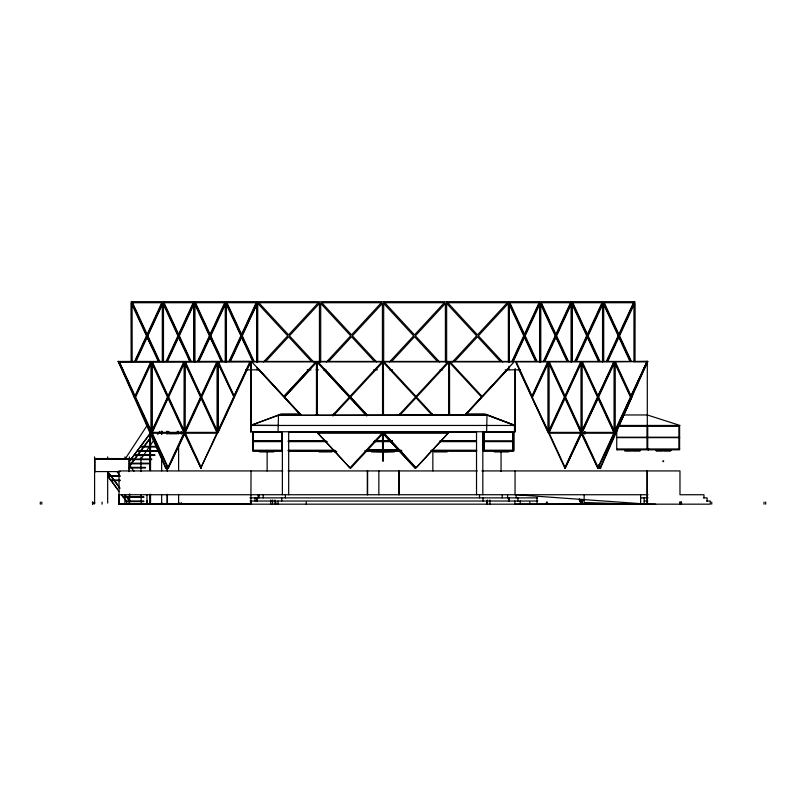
<?xml version="1.0" encoding="UTF-8"?>
<svg xmlns="http://www.w3.org/2000/svg" width="806" height="806" viewBox="0 0 806 806"><rect width="100%" height="100%" fill="white"/><g stroke="black" fill="none" stroke-linecap="round" stroke-linejoin="round"><path stroke-width="1.21" d="M113.958 484.305L114.341 484.809M111.198 480.608L117.485 489L117.112 488.496M133.987 396.492L135.307 396.502L119.268 361.854L118.25 361.441L122.986 370.498M119.036 504.173L119.036 494.733L648.074 494.733M123.409 496.899L123.409 497.403L143.821 497.403L143.821 496.768L123.409 496.768M121.515 494.884L126.552 501.594L143.821 501.594L143.821 500.969L126.552 500.969L126.552 503.065M140.949 456.891L140.949 471.581M256.771 501.03L256.771 497.876M514.883 504.173L514.883 501.03M129.353 461.506L149.896 434.102L149.775 431.573L149.694 470.482M278.07 431.754L278.483 414.969L301.031 414.969L284.518 397.126L309.816 369.793M644.86 366.327L631.551 396.492L647.53 361.441L630.786 396.502L646.815 361.854L645.848 364.09M150.732 433.799L151.266 431.532M151.457 431.573L150.329 433.799M118.875 361.854L118.794 362.67M167.003 465.626L165.754 468.488L166.389 468.488L167.376 466.261L166.368 468.488M166.812 466.261L165.824 468.488L118.25 361.441L134.048 395.373M615.341 433.225L600.117 467.863L600.661 467.863M619.512 424.409L647.843 361.441L118.19 361.441M598.314 465.143L599.785 468.488L600.389 468.488L631.823 397.126L616.016 431.694L616.016 429.185M585.055 503.77L585.075 503.065L655.661 504.173M647.53 361.441L647.077 362.418L647.077 361.441M134.602 361.441L146.46 335.83L131.469 303.429L133.564 306.784M161.895 302.452L146.883 334.903L131.872 302.452L162.449 302.452L155.659 317.111M136.143 359.285L140.798 349.23M141.836 347.003L144.939 340.293M145.967 338.067L147.004 335.83L134.592 309.02M150.521 328.233L147.427 334.903L132.416 302.452M151.548 326.007L154.631 319.337M135.468 361.441L146.883 336.757L153.644 350.187M159.165 361.441L147.317 335.83L162.308 303.429L162.308 361.441M136.043 361.37L147.427 336.757M159.749 361.521L147.861 335.83L162.338 304.547M134.763 396.502L150.793 361.854M135.045 397.126L151.347 361.854L118.714 361.854L168.081 468.488L184.645 433.88M151.095 430.616L135.589 397.126L151.609 362.509L151.609 431.734M166.076 361.441L177.924 335.83L162.933 303.429L162.933 361.441M193.369 302.452L178.358 334.903L163.336 302.452L193.914 302.452M169.169 355.94L172.272 349.23M173.3 347.003L178.469 335.83L167.618 312.365M181.985 328.233L178.902 334.903L163.89 302.452M183.012 326.007L192.271 305.998M166.933 361.441L178.358 336.757L185.108 350.187M190.629 361.441L178.781 335.83L193.772 303.429L193.772 361.441M167.507 361.37L178.902 336.757M191.213 361.521L179.325 335.83L193.803 304.547M167.507 397.126L151.488 431.734L151.488 362.509L167.507 397.126L168.625 397.126L184.645 362.509L184.514 431.734L200.533 397.126L184.514 362.509M183.828 361.854L167.789 396.502L168.333 396.502L152.304 361.854M151.76 432.389L184.373 361.854L151.76 361.854L184.373 432.389M152.304 432.389L168.333 397.741L167.789 397.741L183.828 432.389M197.51 361.521L209.399 335.83L194.407 303.429L194.407 361.995M224.834 302.452L209.822 334.903L194.81 302.452L225.388 302.452M198.054 361.521L199.606 358.176M200.634 355.94L203.737 349.23M204.774 347.003L209.943 335.83L209.399 335.83M213.459 328.233L210.366 334.903L195.354 302.452M214.487 326.007L223.746 305.998M198.437 361.37L209.822 336.757L218.134 353.542M222.144 361.521L210.255 335.83L225.247 303.429L225.247 361.995M198.981 361.37L210.366 336.757M222.688 361.521L210.799 335.83L225.277 304.547M183.828 433.225L167.789 467.873L168.333 467.873L152.304 433.225M216.854 361.854L200.825 396.502L201.369 396.502L185.33 361.854M168.081 468.488L184.373 433.225L150.198 433.225M184.786 432.389L217.408 361.854L184.786 361.854L217.408 432.389L150.198 432.389M185.33 432.389L201.369 397.741L200.825 397.741L216.854 432.389M217.157 430.616L201.651 397.126L217.67 362.509L217.67 431.734M228.975 361.521L240.863 335.83L225.871 303.429L225.871 361.995M256.308 302.452L241.296 334.903L226.274 302.452L256.852 302.452M229.519 361.521L231.07 358.176M232.108 355.94L241.407 335.83L240.863 335.83M229.901 361.37L241.296 336.757L245.467 344.585M253.608 361.521L241.719 335.83L257.255 303.429L257.255 361.995M230.445 361.37L241.84 336.757M254.152 361.521L242.263 335.83L257.255 303.429M216.854 433.225L200.825 467.873L217.408 433.225L184.786 433.225L201.087 468.488L184.514 433.88M233.569 397.126L217.549 431.734L217.549 362.509L234.113 397.126L217.822 361.854L250.434 361.854L233.851 396.502L249.89 361.854M218.094 431.734L218.094 362.509L217.126 362.509L217.126 431.734L218.094 431.734L234.113 397.126M706.57 501.03L710.267 501.03L710.267 504.173L118.794 504.173L184.997 503.861M217.882 432.812L251.009 361.441M511.86 361.521L523.749 335.83L509.281 304.547M524.696 333.795L539.194 302.452M512.404 361.521L524.293 335.83L509.301 303.429L509.301 361.995M512.787 361.37L524.182 336.757L535.567 361.37M525.129 334.712L528.746 326.893M529.774 324.657L534.428 314.602M535.466 312.365L539.083 304.547M513.331 361.37L524.726 336.757L536.121 361.37M543.335 361.521L555.223 335.83L540.745 304.547M555.646 334.903L570.668 302.452M543.879 361.521L555.767 335.83L540.776 303.429L540.776 361.995M544.262 361.37L552.029 344.585M553.057 342.349L555.646 336.757L567.041 361.37M556.593 334.712L560.21 326.893M562.8 321.302L565.903 314.602M566.93 312.365L570.557 304.547M544.806 361.37L556.19 336.757L567.585 361.37M516.203 361.854L532.232 396.502L531.688 396.502L547.727 361.854M547.999 431.734L547.999 362.509L548.957 362.509L548.957 431.734L547.999 431.734L531.98 397.126L548.271 361.854L515.659 361.854L531.688 396.502M532.524 397.126L548.543 362.509L548.543 431.734L531.98 397.126M574.799 361.521L586.687 335.83L572.22 304.547M587.121 334.903L602.132 302.452M575.383 361.441L587.231 335.83L572.24 303.429L572.24 361.441M575.726 361.37L583.494 344.585M584.531 342.349L587.121 336.757L598.505 361.37M588.068 334.712L593.236 323.538M594.264 321.302L597.367 314.602M598.405 312.365L602.022 304.547M576.24 361.441L587.665 336.757L599.09 361.441M606.273 361.521L618.162 335.83L603.17 303.429L588.098 335.83L599.946 361.441M548.412 431.734L564.432 397.126L548.412 362.509M580.753 361.854L564.724 396.502L565.268 396.502L549.229 361.854M549.229 432.389L565.268 397.741L564.724 397.741L580.753 432.389M565.55 397.126L581.569 362.509L581.569 431.734L565.55 397.126L564.432 397.126M618.585 334.903L633.607 302.452M606.858 361.441L618.706 335.83L603.714 303.429L603.714 361.441M607.2 361.37L614.968 344.585M615.996 342.349L618.585 336.757L629.98 361.37M619.532 334.712L620.57 332.475M621.597 330.238L624.7 323.538M625.738 321.302L634.01 303.429M607.714 361.441L619.129 336.757L630.554 361.441M564.724 467.873L548.685 433.225L581.297 433.225L565.268 467.873L564.724 467.873L580.753 433.225M581.448 431.734L597.468 397.126L581.448 362.509M613.789 361.854L597.75 396.502L614.333 361.854L581.72 361.854L614.333 432.389M581.992 431.734L581.992 362.509L581.025 362.509L581.025 431.734L581.992 431.734L598.012 397.126M581.72 432.389L598.294 397.741L582.264 432.389M598.042 397.126L614.061 362.509L615.018 362.509L615.018 431.734L614.061 431.734L614.061 362.509M581.569 433.88L565.006 468.488L581.025 433.88L581.992 433.88M598.586 397.126L614.605 362.509L614.605 431.734L598.586 397.126L597.468 397.126M583.07 499.589L581.448 503.105L581.448 499.468M613.789 433.225L597.75 467.873L598.294 467.873L582.264 433.225M614.474 431.734L630.494 397.126L614.474 362.509M579.705 499.297L578.98 499.297L581.237 504.173L583.353 499.609L584.078 499.609M614.263 432.812L647.299 361.441L647.299 425.457M581.448 433.88L598.012 468.488L631.038 397.126L614.746 361.854L647.44 361.441M251.039 470.926L250.878 504.173L250.827 501.03M125.152 458.987L147.145 425.417M141.06 458.987L153.553 440.6M157.714 434.474L159.8 431.411M129.746 500.959L125.293 495.096M129.625 461.022L149.745 433.88M129.403 465.586L149.735 438.625M129.544 466.221L150.077 438.595L150.118 437.658L149.906 438.625M250.747 504.173L118.794 504.173M263.562 361.924L287.722 335.83L257.729 303.429L257.729 361.995M266.051 361.088L288.588 336.757L311.116 361.088M309.262 369.148L283.944 396.502L258.625 369.148M326.531 361.924L350.701 335.83L320.697 303.429L320.697 361.995M329.019 361.088L351.557 336.757L374.095 361.088M332.485 415.342L349.441 397.126L324.143 369.793M349.925 396.502L381.994 361.854L317.846 361.854L349.925 396.502L324.697 369.148M333.039 415.977L350.016 397.741L365.954 414.969M389.51 361.924L413.669 335.83L383.676 303.429L383.676 361.995M391.998 361.088L414.536 336.757L437.064 361.088M349.925 467.873L382.084 433.225L317.846 433.225L349.925 467.873L317.937 433.225M398.547 415.342L415.503 397.126L383.374 362.509L383.374 415.372M415.987 396.502L448.055 361.854L383.918 361.854L416.077 396.502M350.489 468.488L382.628 433.88M399.947 415.06L416.077 397.741M452.478 361.924L476.648 335.83L446.645 303.429L446.645 361.995M454.967 361.088L477.505 336.757L500.042 361.088M448.055 433.225L415.987 467.873L383.918 433.225L448.146 433.225L416.077 467.873L384.009 433.225M464.619 415.342L481.474 397.126M482.048 396.502L514.127 361.854L449.98 361.854L482.139 396.502L507.458 369.148M465.052 414.969L481.565 397.126L449.436 362.509L449.436 415.372M465.626 414.969L507.508 369.722M94.917 459.39L129.031 459.39L129.101 458.584L129.031 459.4L129.101 458.584L94.957 458.564L94.917 471.581L120.064 471.581M252.077 425.014L281.193 413.911L300.064 413.911M514.883 431.754L514.883 425.457L487.026 414.969L278.473 415.352L250.747 425.276L278.07 425.457M184.705 503.861L251.019 503.861M118.724 361.854L250.374 361.441M278.473 415.352L487.026 415.019L514.46 425.306L514.46 431.754M540.635 302.452L571.212 302.452L556.19 334.903L541.179 302.452M572.109 302.452L602.676 302.452L587.665 334.903L572.653 302.452M603.573 302.452L634.151 302.452L619.129 334.903L604.117 302.452M162.349 302.663L132.244 302.663L132.244 301.827M193.813 302.663L163.729 302.663L163.729 301.827M225.287 302.663L195.213 302.663L195.213 301.827M258.192 302.663L318.985 302.663M321.161 302.663L381.409 302.663M444.378 302.663L384.14 302.663L384.14 301.827M507.357 302.663L447.108 302.663L447.108 301.827M509.261 302.663L539.385 302.663L539.385 301.827M540.735 302.663L570.87 302.663L570.87 301.827M572.2 302.663L602.364 302.663L602.364 301.827M603.674 302.663L633.848 302.663L633.848 301.827M146.46 335.83L147.004 335.83M147.317 335.83L147.861 335.83M177.924 335.83L178.469 335.83M178.781 335.83L179.325 335.83M210.255 335.83L210.799 335.83M241.719 335.83L242.263 335.83M523.749 335.83L524.293 335.83M555.223 335.83L555.767 335.83M586.687 335.83L587.231 335.83M618.162 335.83L618.706 335.83M245.709 369.833L259.603 369.833M307.227 369.833L310.985 369.833M316.002 369.833L318.501 369.833M323.518 369.833L326.027 369.833M373.641 369.833L377.41 369.833M389.933 369.833L392.441 369.833M440.066 369.833L442.575 369.833M505.231 369.833L520.384 369.833M134.27 397.126L135.589 397.126M200.533 397.126L201.651 397.126M630.494 397.126L631.038 397.126M316.557 413.911L317.403 413.911M333.896 413.911L335.044 413.911M364.987 413.911L366.125 413.911M382.628 413.911L383.465 413.911M399.957 413.911L401.106 413.911M431.049 413.911L432.197 413.911M448.69 413.911L449.526 413.911M466.029 413.911L484.9 413.911L515.175 425.457M316.073 414.969L318.572 414.969M332.354 414.969L334.863 414.969M364.937 414.969L367.435 414.969M398.758 414.969L401.267 414.969M403.776 414.969L487.026 414.969L486.612 431.754M623.401 414.969L647.299 414.969L680.022 425.457L618.262 425.457M514.883 425.457L250.626 425.457L250.626 431.754L515.175 431.754L515.175 368.967M618.706 426.303L679.609 426.303L679.609 449.808L616.741 449.808M149.523 431.694L150.581 431.694M181.007 431.694L181.642 431.694M584.531 431.694L585.166 431.694M615.603 431.694L616.59 431.694M288.437 432.177L476.396 432.177M317.846 432.389L382.084 432.389M383.918 432.389L448.146 432.389M615.915 432.389L548.685 432.389L581.297 361.854L548.685 361.854L581.297 432.389M615.915 433.225L581.72 433.225L598.012 468.488M161.24 433.799L161.956 433.799L161.956 431.351M181.007 433.92L181.642 433.92M184.1 433.88L185.068 433.88M584.531 433.92L585.166 433.92M679.609 437.215L616.741 437.215L616.741 429.941M679.609 437.638L616.741 437.638L616.741 448.972L679.609 448.972M149.906 437.99L150.118 433.799M288.437 440.781L326.027 440.781M374.901 440.781L392.441 440.781M440.056 440.781L476.396 440.781M252.61 441.204L282.523 441.204M288.034 441.204L325.725 441.204M374.73 441.204L392.32 441.204M440.076 441.204L476.507 441.204M483.076 441.204L484.174 441.204M288.437 441.628L327.286 441.628M373.652 441.628L392.441 441.628M440.056 441.628L476.396 441.628M140.677 446.393L156.757 446.393M140.677 447.018L156.757 447.018M369.309 449.597L396.602 449.597M288.437 450.232L334.802 450.232M366.125 450.232L401.217 450.232M431.291 450.232L476.396 450.232M624.771 450.443L632.226 450.443M632.488 450.443L640.609 450.443M656.054 450.443L671.217 450.443M137.534 450.594L157.996 450.594M282.523 450.655L252.61 450.655L252.61 431.754M287.974 450.655L333.241 451.068M364.927 450.655L401.166 450.655M476.87 450.655L432.852 450.655L432.852 470.926M483.076 450.655L513.845 450.655L513.845 431.754M252.822 451.068L282.251 451.068M288.457 451.068L317.383 451.068M335.608 451.068L317.796 450.655M365.34 451.068L402.003 451.068M430.475 451.068L448.287 450.655M448.922 451.068L476.417 451.068M484.013 451.068L494.229 451.068M509.714 451.068L513.634 451.068M624.902 451.068L631.541 451.068M632.619 451.068L639.934 451.068M656.185 451.068L662.824 451.068M663.902 451.068L670.532 451.068M137.534 451.219L157.996 451.219M258.917 451.279L266.282 451.279M266.544 451.279L273.909 451.279M318.43 451.279L332.606 451.279M333.865 451.279L336.233 451.279M433.487 451.279L447.662 451.279M494.209 451.279L501.654 451.279M501.926 451.279L509.372 451.279M371.203 451.491L382.115 451.803M394.708 451.491L383.797 451.803M259.592 451.914L266.151 451.914M267.219 451.914L273.788 451.914M319.055 451.914L331.981 451.914M334.5 451.914L336.848 451.914M371.516 451.803L394.396 451.803M434.112 451.914L447.028 451.914M494.34 451.914L500.979 451.914M502.057 451.914L508.697 451.914M134.38 454.786L154.843 454.786L154.843 455.42L134.38 455.42M107.46 458.987L94.806 458.564M129.605 458.987L151.699 458.987L151.699 459.611L131.237 459.611M662.935 460.831L663.66 460.831M662.935 461.596L663.66 461.596M129.585 463.188L148.546 463.188L148.546 463.813L129.323 463.813M128.829 467.379L145.402 467.379L145.402 468.014L128.829 468.014M165.472 467.863L166.117 467.863M282.886 470.926L119.036 470.926L119.036 503.861M288.105 470.926L477.293 470.926M481.857 470.926L679.972 470.926L679.972 494.733L703.981 494.733L703.981 497.876M120.114 475.782L107.672 475.782L107.672 472.215L108.034 476.406L120.114 476.406M110.815 479.973L120.134 479.973M120.134 480.608L110.815 480.608L108.467 477.253M249.91 497.876L537.491 497.876M640.629 497.876L648.074 497.876M703.416 497.876L707.124 497.876L707.124 501.03M146.611 500.969L147.377 500.969M250.112 501.03L537.824 501.03M644.155 501.03L647.853 501.03M94.191 503.065L94.997 503.065M128.99 503.065L129.907 503.065M141.312 503.065L140.949 494.431M161.25 503.065L162.066 503.065M178.207 503.065L179.013 503.065L178.61 502.269M181.007 503.065L181.642 503.065M579.272 499.317L581.025 503.105L581.992 503.105M584.531 503.065L647.299 504.173L647.299 470.926M647.299 503.861L515.175 504.173M635.138 361.682L647.712 361.743M515.9 494.733L641.757 503.73M129.031 459.4L129.031 458.564L129.031 471.581M181.854 504.173L181.098 503.065M502.531 361.924L478.361 335.83L508.364 303.429L508.364 361.995M439.552 361.924L415.392 335.83L445.386 303.429L445.386 361.995M376.583 361.924L352.413 335.83L382.417 303.429L382.417 361.995M313.605 361.924L289.445 335.83L319.438 303.429L319.438 361.995M433.416 415.342L416.561 397.126L448.599 362.509L448.599 415.372M415.987 397.741L432.026 415.06M350.58 397.126L367.103 414.969M367.355 415.342L350.489 397.126L382.538 362.509L382.538 415.372M383.465 433.88L415.503 468.488L383.374 433.88L383.374 450.655M349.351 397.126L317.312 362.509L317.312 415.372M349.925 397.741L366.801 415.977M301.293 415.342L284.427 397.126L316.466 362.509L316.466 415.372M258.585 369.722L300.467 414.969M107.813 472.054L120.044 488.376M107.883 471.863L119.631 487.529M126.341 496.768L129.423 500.879M122.018 495.045L123.781 497.403M125.162 499.246L126.552 501.09M117.112 489L108.236 476.406M117.736 489.846L118.996 491.519M129.484 465.193L133.987 471.238M117.243 471.994L119.399 474.996M631.41 361.441L619.562 335.83L634.554 303.429L634.554 361.441M604.702 304.89L607.784 311.559M610.354 317.111L613.447 323.78M614.474 326.007L618.071 333.795M620.046 338.067L623.149 344.767M624.187 347.003L630.393 360.403M615.29 361.854L631.33 396.502M573.227 304.89L576.32 311.559M577.348 313.776L581.972 323.78M583 326.007L586.093 332.677M588.068 336.948L591.685 344.767M592.712 347.003L598.918 360.403M582.264 361.854L598.294 396.502M597.75 397.741L613.789 432.389M568.512 361.521L556.624 335.83L571.615 303.429L571.615 361.995M541.249 303.771L544.846 311.559M545.874 313.776L548.967 320.445M551.536 326.007L554.619 332.677M556.593 336.948L558.659 341.412M561.248 347.003L567.454 360.403M537.048 361.521L525.159 335.83L540.141 303.429L540.141 361.995M509.775 303.771L513.382 311.559M514.409 313.776L517.492 320.445M518.52 322.672L523.154 332.677M525.129 336.948L527.195 341.412M528.232 343.648L535.98 360.403M549.229 433.225L565.268 467.873M579.524 499.297L581.327 503.196M518.842 369.37L548.201 432.812M226.829 302.452L241.84 334.903L256.751 302.663L226.698 302.663L226.698 301.827M229.519 310.129L226.415 303.429L226.415 361.995M230.556 312.365L239.856 332.475M246.495 346.822L249.608 353.542M250.636 355.778L252.711 360.252M241.296 336.757L252.681 361.37M198.054 310.129L194.951 303.429L194.951 361.995M199.082 312.365L208.391 332.475M219.172 355.778L221.237 360.252M209.822 336.757L221.217 361.37M218.366 361.854L234.395 396.502M165.029 306.784L163.477 303.429L163.477 361.995M187.697 355.778L189.773 360.252M178.358 336.757L189.773 361.441M154.681 352.424L158.298 360.252M146.883 336.757L158.308 361.441M168.625 397.126L184.131 430.616M185.33 433.225L201.369 467.873M124.033 372.765L125.081 375.032M126.653 378.427L128.748 382.961M599.624 465.626L600.611 467.863M598.858 465.143L600.329 468.488M119.258 361.854L134.531 396.492M134.814 397.126L150.067 431.694L150.067 427.926M150.793 433.225L166.026 467.863M155.82 450.594L156.092 451.219M107.843 458.987L107.46 458.564L107.561 459.39M765.7 502.078L765.7 504.173M764.007 502.078L764.007 504.173M711.738 502.078L711.738 504.173M681.493 504.173L681.493 502.078L680.022 502.078L680.022 504.173M681.251 502.078L681.251 504.173M679.78 502.078L679.78 504.173M678.874 426.303L678.874 437.215M678.874 437.638L678.874 448.972M648.749 448.972L648.749 449.808M648.326 448.972L648.326 449.808M647.722 426.303L647.722 449.808M646.986 426.303L646.986 437.215M646.986 437.638L646.986 448.972M647.057 470.926L647.057 503.125M644.155 497.876L644.155 504.173M640.629 494.733L640.629 504.173M634.866 361.441L634.937 301.827L131.146 301.827L131.217 361.441M634.01 304.678L634.01 361.995M617.467 448.972L617.467 449.808M603.079 303.429L603.079 361.441M602.535 304.678L602.535 361.995M584.138 494.733L584.138 504.173M581.025 499.438L581.025 503.105M571.071 304.678L571.071 361.995M547.304 502.078L547.304 504.173M546.448 502.078L546.448 504.173M539.597 304.678L539.597 361.995M536.998 497.876L536.998 504.173M529.834 502.078L529.834 504.173M520.233 501.03L520.233 504.173M517.926 497.876L517.926 501.03M516.162 494.733L516.162 497.876M515.084 368.977L515.084 431.754M515.054 470.926L515.054 494.733M513.271 432.177L513.271 440.781M513.271 441.628L513.271 450.232M512.747 431.754L512.747 450.655M509.321 497.876L509.321 501.03M508.989 301.827L508.989 361.179M508.989 366.236L508.989 369.833M508.757 303.429L508.757 361.995M508.586 497.876L508.586 501.03M507.558 494.733L507.558 497.876M502.289 494.733L502.289 497.876M501.06 450.655L501.06 471.47M489.887 499.982L489.887 504.173M487.459 499.982L487.459 504.173M486.612 501.03L486.612 504.173M484.386 432.177L484.386 440.781M484.386 441.628L484.386 450.232M484.053 431.754L484.053 450.655M483.026 497.876L483.026 501.03M482.824 431.754L482.824 494.733M482.663 432.177L482.663 440.781M482.663 441.628L482.663 450.232M479.52 494.733L479.52 497.876M476.527 431.754L476.527 494.733M449.526 370.035L449.526 414.969M448.69 370.035L448.69 414.969M399.101 470.926L399.101 494.733M398.789 470.926L398.789 494.733M383.465 370.035L383.465 414.969L382.628 414.969L382.628 370.035M383.253 451.813L383.253 461.133M382.83 451.813L382.83 461.133M382.538 433.88L382.538 450.655M378.85 470.926L378.85 494.733M367.617 470.926L367.617 494.733M367.304 470.926L367.304 494.733M306.26 502.078L306.26 504.173M288.679 431.754L288.679 494.733M285.374 494.733L285.374 497.876M282.382 431.754L282.382 494.733M282.07 432.177L282.07 440.781M282.07 441.628L282.07 450.232M281.757 497.876L281.757 501.03M278.07 501.03L278.07 504.173M275.823 502.078L275.823 504.173M274.967 499.982L274.967 504.173M272.579 499.982L272.579 504.173M270.766 499.982L270.766 504.173M267.139 450.655L267.139 471.026M263.23 494.733L263.23 497.876M259.079 494.733L259.079 497.876M258.132 494.733L258.132 497.876M257.094 301.827L257.023 361.179M257.094 367.435L257.094 369.833M256.933 497.876L256.933 501.03M256.711 303.429L256.711 361.995M254.988 497.876L254.988 501.03M253.336 431.754L253.336 450.655M253.003 432.177L253.003 440.781M253.003 441.628L253.003 450.232M251.009 368.977L251.009 431.754M178.61 431.351L178.61 433.799M178.61 445.658L178.61 470.623M178.61 494.33L178.61 503.065M178.217 431.351L178.217 433.799M177.229 431.351L177.229 433.799L168.837 433.799L168.837 431.351M167.426 431.351L167.426 433.799M167.426 465.888L167.426 470.845M167.426 494.39L167.426 503.065M167.064 431.351L167.064 433.799M167.064 465.888L167.064 470.845M167.064 494.39L167.064 503.065M166.691 431.351L166.691 433.799M162.016 431.351L162.016 433.799M161.653 458.533L161.653 470.906M161.653 494.41L161.653 503.065M161.553 431.351L161.553 433.799M161.442 431.351L161.442 433.799M150.48 433.799L150.541 470.623M150.541 494.33L150.541 503.065L149.755 503.065L149.694 494.3M146.974 494.844L146.974 500.969M146.974 501.594L146.974 503.065M146.793 442.192L146.793 442.826M143.68 446.393L143.68 447.018M140.748 458.564L140.748 459.41M140.748 467.379L140.748 468.014M140.556 450.594L140.556 451.219M137.433 454.786L137.433 455.42M134.38 458.896L134.31 459.611M132.013 303.429L132.013 361.995M131.469 303.429L131.539 361.441M131.237 463.128L131.197 463.813M129.695 493.937L129.695 501.594M129.393 456.891L129.393 471.581M129.393 494.431L129.393 503.065M124.94 456.891L124.94 459.219M124.94 494.582L124.94 503.065M118.855 503.004L118.855 504.173M107.883 475.782L107.883 476.406M107.672 456.891L107.672 459.339M107.672 476.406L107.672 503.065M102.07 502.078L102.07 504.173M94.806 471.581L94.806 472.215M94.594 456.891L94.594 471.581M94.594 472.215L94.594 503.065M94.201 502.078L94.201 504.173M92.73 502.078L92.73 504.173M92.509 502.078L92.509 504.173M41.771 502.078L41.771 504.173M40.3 502.078L40.3 504.173M250.888 361.501L250.857 431.754L250.888 361.501M129.937 458.987C129.544 460.226 129.544 457.748 129.937 458.987M146.45 501.493L147.115 501.806L146.45 501.493M110.472 475.802L110.906 475.51L110.472 475.802M126.21 496.798L126.643 496.506L126.21 496.798M539.738 302.452L524.726 334.903L509.714 302.452L539.738 302.452M318.632 302.452L288.588 334.903L258.535 302.452L318.632 302.452M315.932 361.854L283.853 396.502L251.784 361.854L315.932 361.854M381.601 302.452L351.557 334.903L321.513 302.452L381.601 302.452M444.58 302.452L414.536 334.903L384.482 302.452L444.58 302.452M507.548 302.452L477.505 334.903L447.461 302.452L507.548 302.452M152.032 362.509L151.065 362.509L151.065 431.734L152.032 431.734L152.032 362.509M185.068 362.509L184.1 362.509L184.1 431.734L185.068 431.734L185.068 362.509M282.251 432.177L252.822 432.177L252.822 440.781L282.251 440.781L282.251 432.177M513.634 432.177L484.013 432.177L484.013 440.781L513.634 440.781L513.634 432.177M282.251 441.628L252.822 441.628L252.822 450.232L282.251 450.232L282.251 441.628M513.634 441.628L484.013 441.628L484.013 450.232L513.634 450.232L513.634 441.628"/></g></svg>
